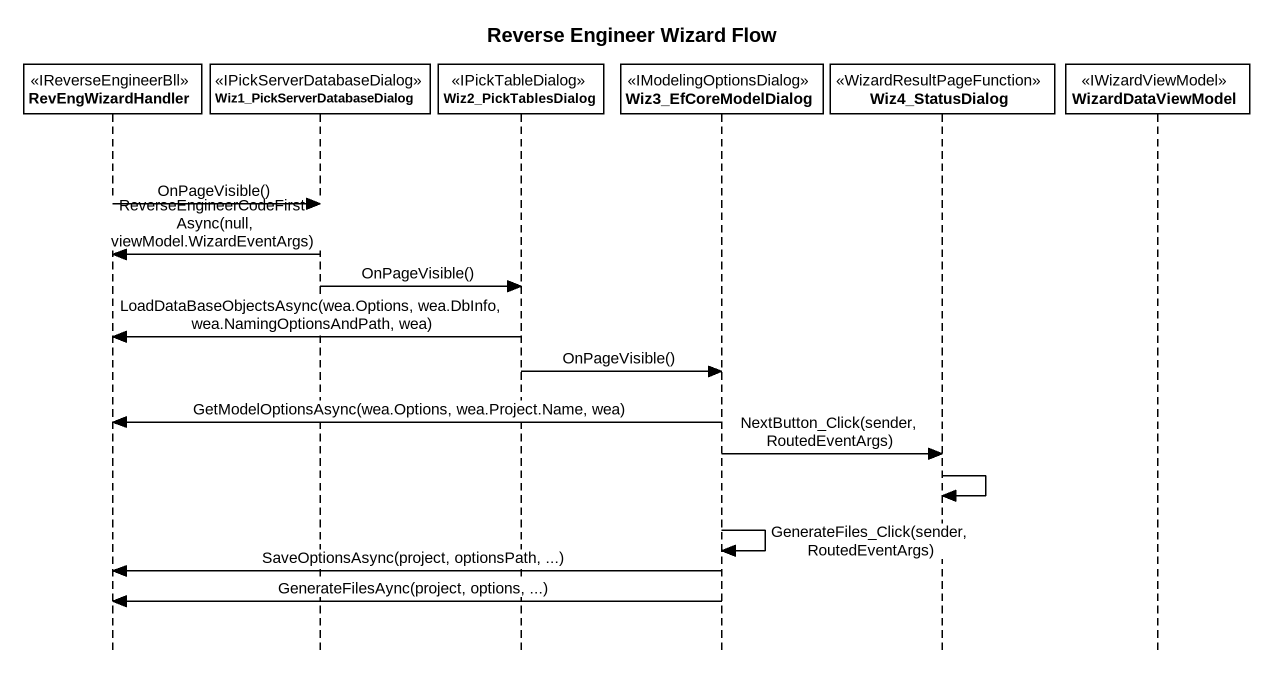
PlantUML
@startuml
title Reverse Engineer Wizard Flow
hide footbox
participant RevEngWizardHandler <<IReverseEngineerBll>>
participant "Wiz1_PickServerDatabaseDialog" as Wiz1_PickServerDatabaseDialo <<IPickServerDatabaseDialog>>
participant Wiz2_PickTablesDialog <<IPickTableDialog>>
participant Wiz3_EfCoreModelDialog <<IModelingOptionsDialog>>
participant Wiz4_StatusDialog <<WizardResultPageFunction>>
participant WizardDataViewModel <<IWizardViewModel>>

RevEngWizardHandler -> Wiz1_PickServerDatabaseDialo : OnPageVisible()
Wiz1_PickServerDatabaseDialo -> RevEngWizardHandler : ReverseEngineerCodeFirstAsync(null, viewModel.WizardEventArgs)
Wiz1_PickServerDatabaseDialo -> Wiz2_PickTablesDialog : OnPageVisible()
Wiz2_PickTablesDialog -> RevEngWizardHandler : LoadDataBaseObjectsAsync(wea.Options, wea.DbInfo, wea.NamingOptionsAndPath, wea)
Wiz2_PickTablesDialog -> Wiz3_EfCoreModelDialog : OnPageVisible()
Wiz3_EfCoreModelDialog -> RevEngWizardHandler : GetModelOptionsAsync(wea.Options, wea.Project.Name, wea)
Wiz3_EfCoreModelDialog -> Wiz4_StatusDialog : NextButton_Click(sender, RoutedEventArgs)
Wiz4_StatusDialog -> Wiz4_StatusDialog
Wiz3_EfCoreModelDialog -> Wiz3_EfCoreModelDialog : GenerateFiles_Click(sender, RoutedEventArgs)
Wiz3_EfCoreModelDialog -> RevEngWizardHandler : SaveOptionsAsync(project, optionsPath, ...)
Wiz3_EfCoreModelDialog -> RevEngWizardHandler : GenerateFilesAync(project, options, ...)
@enduml
